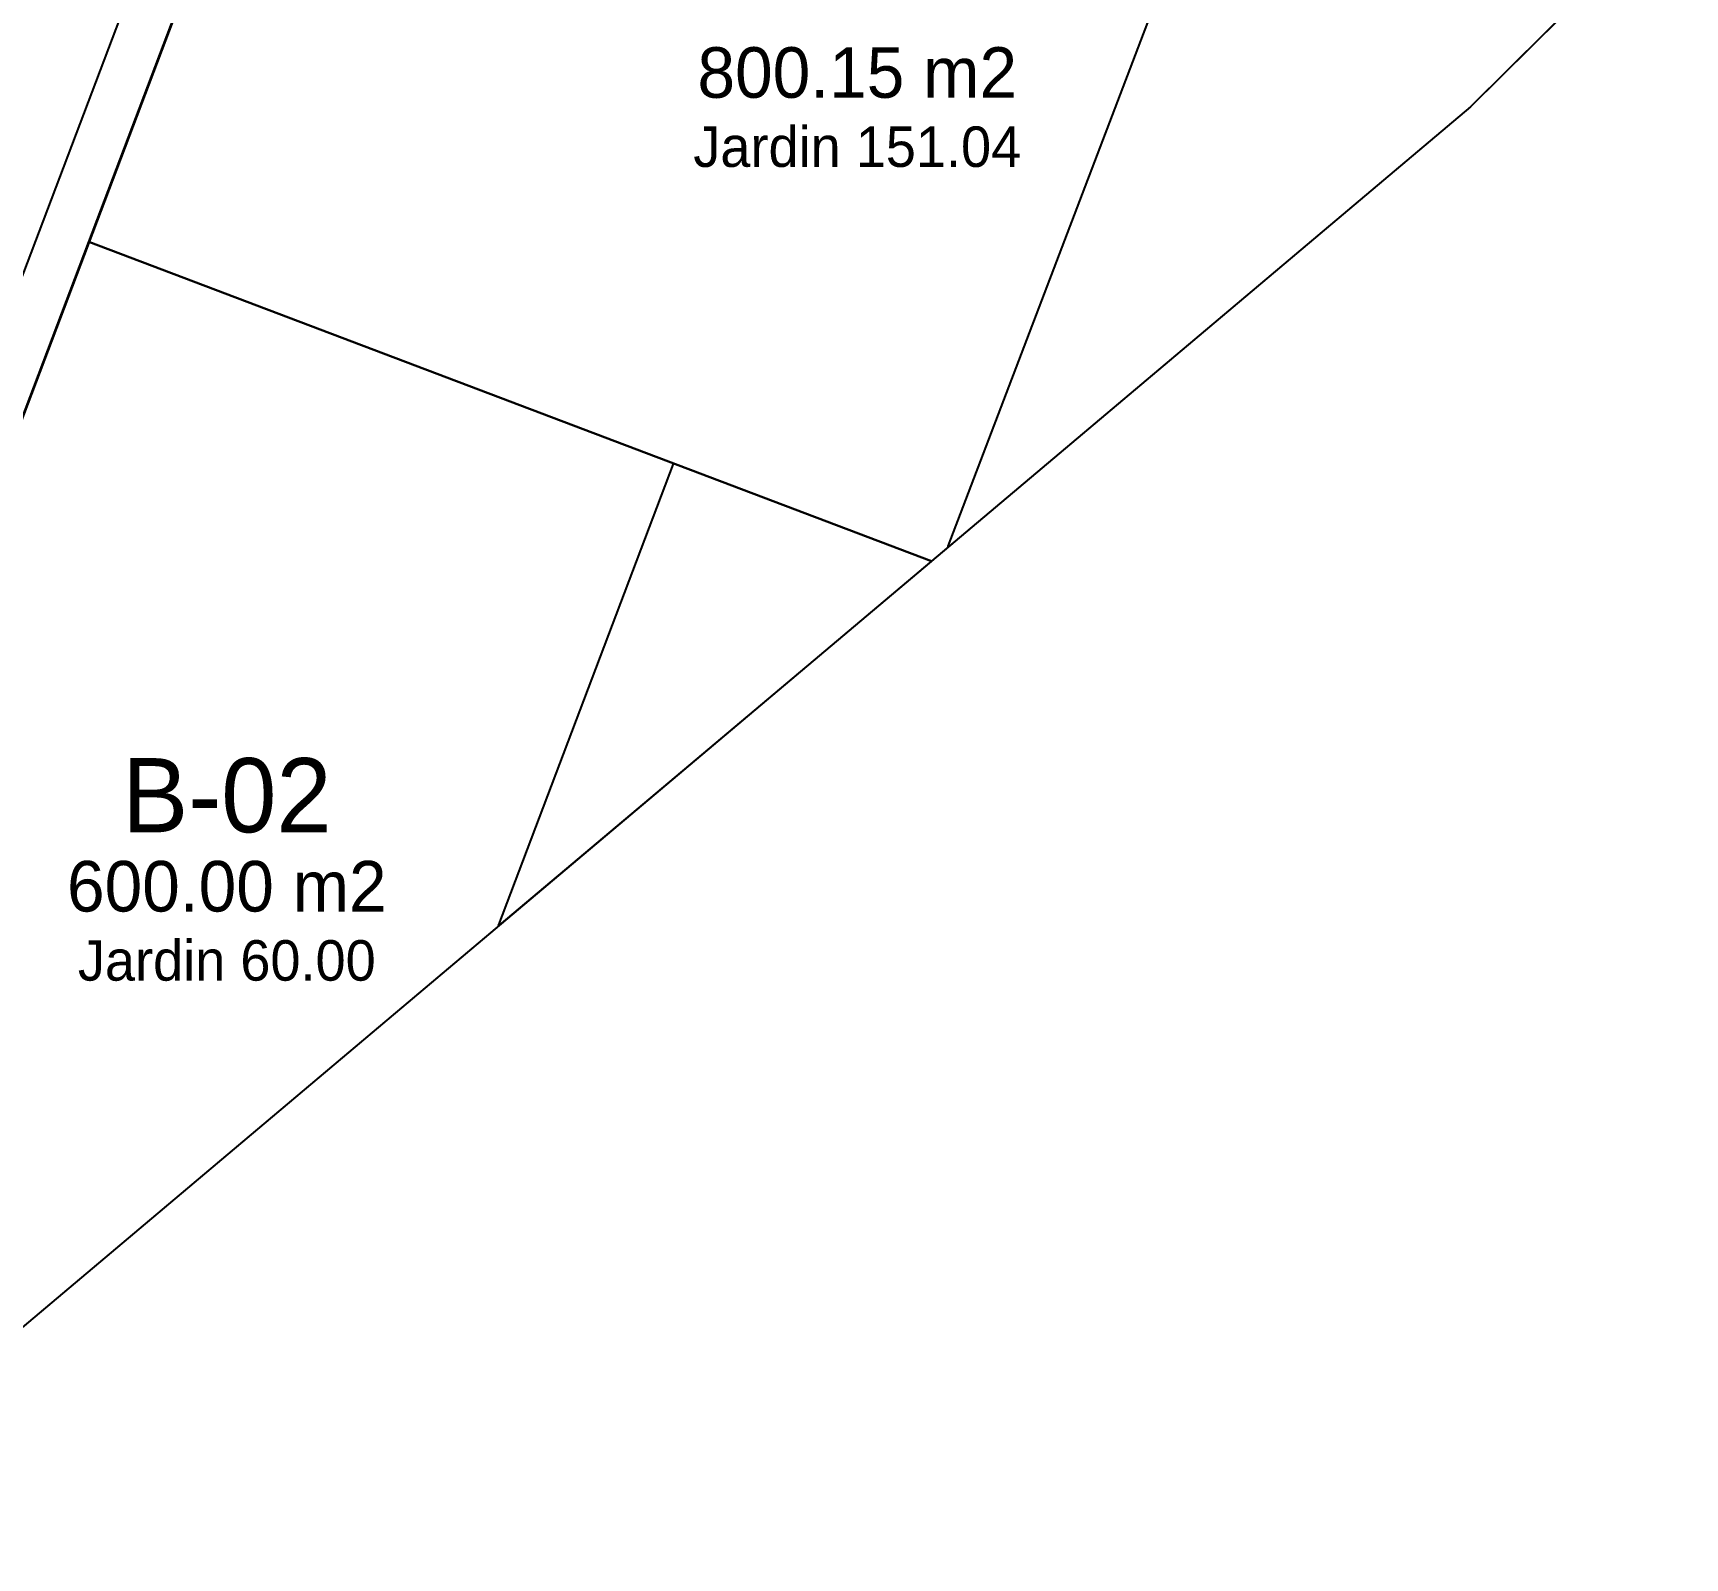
# Model space of a CAD drawing. Header units: metres. Extents: x 357848 to 358234, y 2285108 to 2285465.
# Drawn here: x 358095.2 to 358144.19, y 2285270.24 to 2285315.46 of the extents above; entities that cross this region are included whole.
import ezdxf
from ezdxf.enums import TextEntityAlignment as Align

# ---------------------------------------------------------------- set-up
doc = ezdxf.new("R2010")
doc.units = ezdxf.units.M
for name, color, linetype in [('JARDIN-DONACION-10', 3, 'Continuous'), ('LOTES', 2, 'Continuous'), ('POLIGONO', 5, 'Continuous'), ('TEXTO', 7, 'Continuous'), ('VIAL-ARROYO', 8, 'Continuous'), ('VIAL-DERECHO-VIA', 9, 'Continuous')]:
    doc.layers.add(name, color=color, linetype=linetype)

msp = doc.modelspace()

# ---------------------------------------------------------------- linework, layer by layer
at = {"layer": 'JARDIN-DONACION-10'}
msp.add_lwpolyline([(358142.302, 2285317.699), (358137.836, 2285313.272), (358137.836, 2285313.272), (358137.836, 2285313.271), (358137.836, 2285313.271), (358137.836, 2285313.271), (358137.836, 2285313.271), (358137.836, 2285313.271), (358137.835, 2285313.271), (358122.361, 2285300.234), (358122.361, 2285300.234), (358122.361, 2285300.234), (358122.36, 2285300.233), (358122.359, 2285300.233), (358122.358, 2285300.232), (358122.357, 2285300.232), (358122.356, 2285300.232), (358122.355, 2285300.232), (358122.354, 2285300.232), (358122.353, 2285300.232), (358122.352, 2285300.232), (358122.351, 2285300.233), (358122.35, 2285300.233), (358122.35, 2285300.233), (358122.349, 2285300.234), (358122.348, 2285300.235), (358122.347, 2285300.235), (358122.347, 2285300.236), (358122.346, 2285300.237), (358122.346, 2285300.238), (358122.345, 2285300.239), (358122.345, 2285300.24), (358122.345, 2285300.241), (358122.345, 2285300.242), (358122.345, 2285300.243), (358122.345, 2285300.244), (358122.345, 2285300.244), (358122.346, 2285300.245), (358130.674, 2285322.11)], dxfattribs=at)
msp.add_lwpolyline([(358109.028, 2285289.001), (358109.027, 2285289), (358109.026, 2285289), (358109.025, 2285288.999), (358109.024, 2285288.999), (358109.023, 2285288.999), (358109.022, 2285288.998), (358109.021, 2285288.998), (358109.02, 2285288.998), (358109.019, 2285288.998), (358109.018, 2285288.999), (358109.018, 2285288.999), (358109.017, 2285288.999), (358109.016, 2285289), (358109.015, 2285289), (358109.014, 2285289.001), (358109.014, 2285289.002), (358109.013, 2285289.003), (358109.012, 2285289.003), (358109.012, 2285289.004), (358109.012, 2285289.005), (358109.011, 2285289.006), (358109.011, 2285289.007), (358109.011, 2285289.008), (358109.011, 2285289.009), (358109.011, 2285289.01), (358109.012, 2285289.011), (358109.012, 2285289.012), (358114.196, 2285302.689), (358114.196, 2285302.689), (358114.197, 2285302.69), (358114.198, 2285302.691), (358114.198, 2285302.692), (358114.199, 2285302.693), (358114.2, 2285302.693), (358114.2, 2285302.694), (358114.201, 2285302.694), (358114.202, 2285302.694), (358114.203, 2285302.695), (358114.204, 2285302.695), (358114.205, 2285302.695), (358114.206, 2285302.695), (358114.207, 2285302.695), (358114.208, 2285302.695), (358114.209, 2285302.694), (358121.83, 2285299.806), (358121.831, 2285299.806), (358121.832, 2285299.805), (358121.833, 2285299.805), (358121.834, 2285299.804), (358121.834, 2285299.803), (358121.835, 2285299.803), (358121.836, 2285299.802), (358121.836, 2285299.801), (358121.836, 2285299.8), (358121.837, 2285299.799), (358121.837, 2285299.798), (358121.837, 2285299.797), (358121.837, 2285299.796), (358121.837, 2285299.795), (358121.836, 2285299.794), (358121.836, 2285299.793), (358121.836, 2285299.792), (358121.835, 2285299.791), (358121.835, 2285299.791), (358121.834, 2285299.79), (358121.833, 2285299.789), (358109.028, 2285289.001)], close=True, dxfattribs=at)
at = {"layer": 'LOTES'}
msp.add_lwpolyline([(358137.836, 2285313.272), (358137.836, 2285313.271), (358137.836, 2285313.271), (358137.836, 2285313.271), (358121.846, 2285299.8), (358096.859, 2285309.269), (358105.363, 2285331.712), (358142.313, 2285317.71), (358137.836, 2285313.272)], close=True, dxfattribs=at)
msp.add_lwpolyline([(358086.873, 2285282.918), (358096.859, 2285309.269), (358121.846, 2285299.8), (358090.154, 2285273.1)], dxfattribs=at)
at = {"layer": 'POLIGONO'}
msp.add_lwpolyline([(358047, 2285277.867), (358117.571, 2285465.139), (358234.036, 2285439.152), (358207.334, 2285382.172), (358137.836, 2285313.271), (358090.153, 2285273.099), (358086.577, 2285270.953), (358082.524, 2285270.238), (358079.543, 2285270.596), (358047, 2285277.867)], close=True, dxfattribs=at)
at = {"layer": 'VIAL-ARROYO'}
msp.add_lwpolyline([(358134.323, 2285412.367), (358086.002, 2285284.853)], dxfattribs=at)
at = {"layer": 'VIAL-DERECHO-VIA'}
msp.add_lwpolyline([(358134.915, 2285409.696), (358086.873, 2285282.918)], dxfattribs=at)

# ---------------------------------------------------------------- texts
at = {"layer": 'TEXTO'}
for s, height, p in [('800.15 m2', 1.5, (358119.646, 2285314.291)), ('Jardin 151.04', 1.2, (358119.646, 2285312.091)), ('B-02', 2.2, (358100.95, 2285292.859)), ('600.00 m2', 1.5, (358100.95, 2285290.159)), ('Jardin 60.00', 1.2, (358100.95, 2285287.959))]:
    msp.add_text(s, height=height, dxfattribs=at).set_placement(p, align=Align.MIDDLE_CENTER)

doc.saveas('drawing.dxf')
